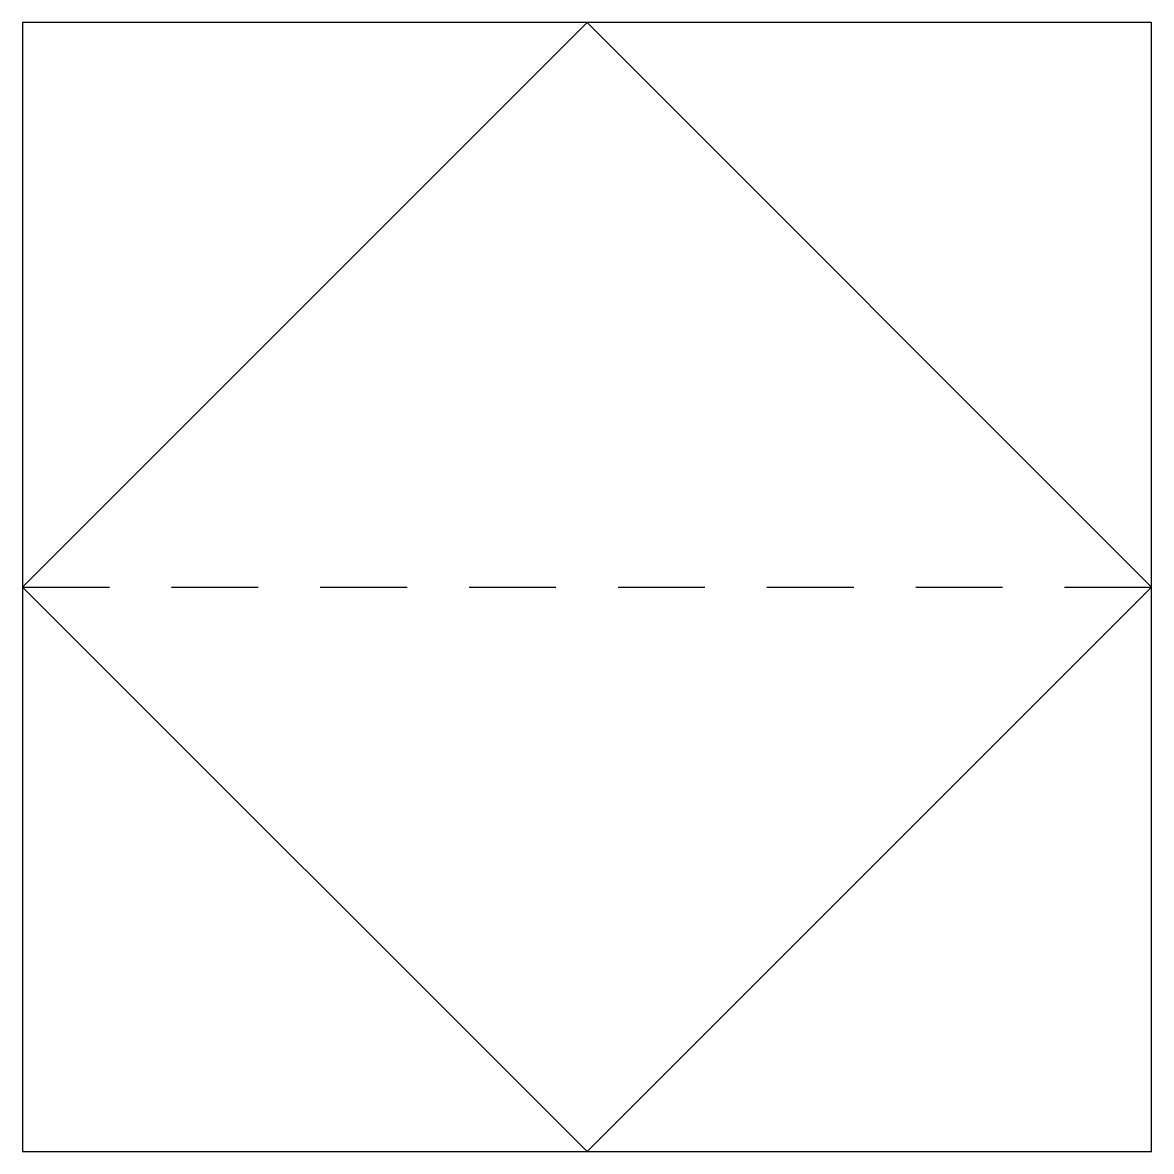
# Model space of a CAD drawing. Header units: millimetres. Extents: x -5 to 5, y -5 to 5.
import ezdxf

# ---------------------------------------------------------------- set-up
doc = ezdxf.new("R2010")
doc.units = ezdxf.units.MM

msp = doc.modelspace()

# ---------------------------------------------------------------- linework, layer by layer
at = {"color": 0, "linetype": 'Continuous', "lineweight": -2}
for p, q in [((-5, 0), (-4.23125, 0)), ((-3.68125, 0), (-2.9125, 0)), ((-2.3625, 0), (-1.59375, 0)), ((-1.04375, 0), (-0.275, 0)), ((0.275, 0), (1.04375, 0)), ((1.59375, 0), (2.3625, 0)), ((2.9125, 0), (3.68125, 0)), ((4.23125, 0), (5, 0))]:
    msp.add_line(p, q, dxfattribs=at)
for points in [[(-5, -5), (5, -5), (5, 5), (-5, 5)], [(0, -5), (5, 0), (0, 5), (-5, 0)]]:
    msp.add_lwpolyline(points, close=True, dxfattribs=at)

doc.saveas('drawing.dxf')
